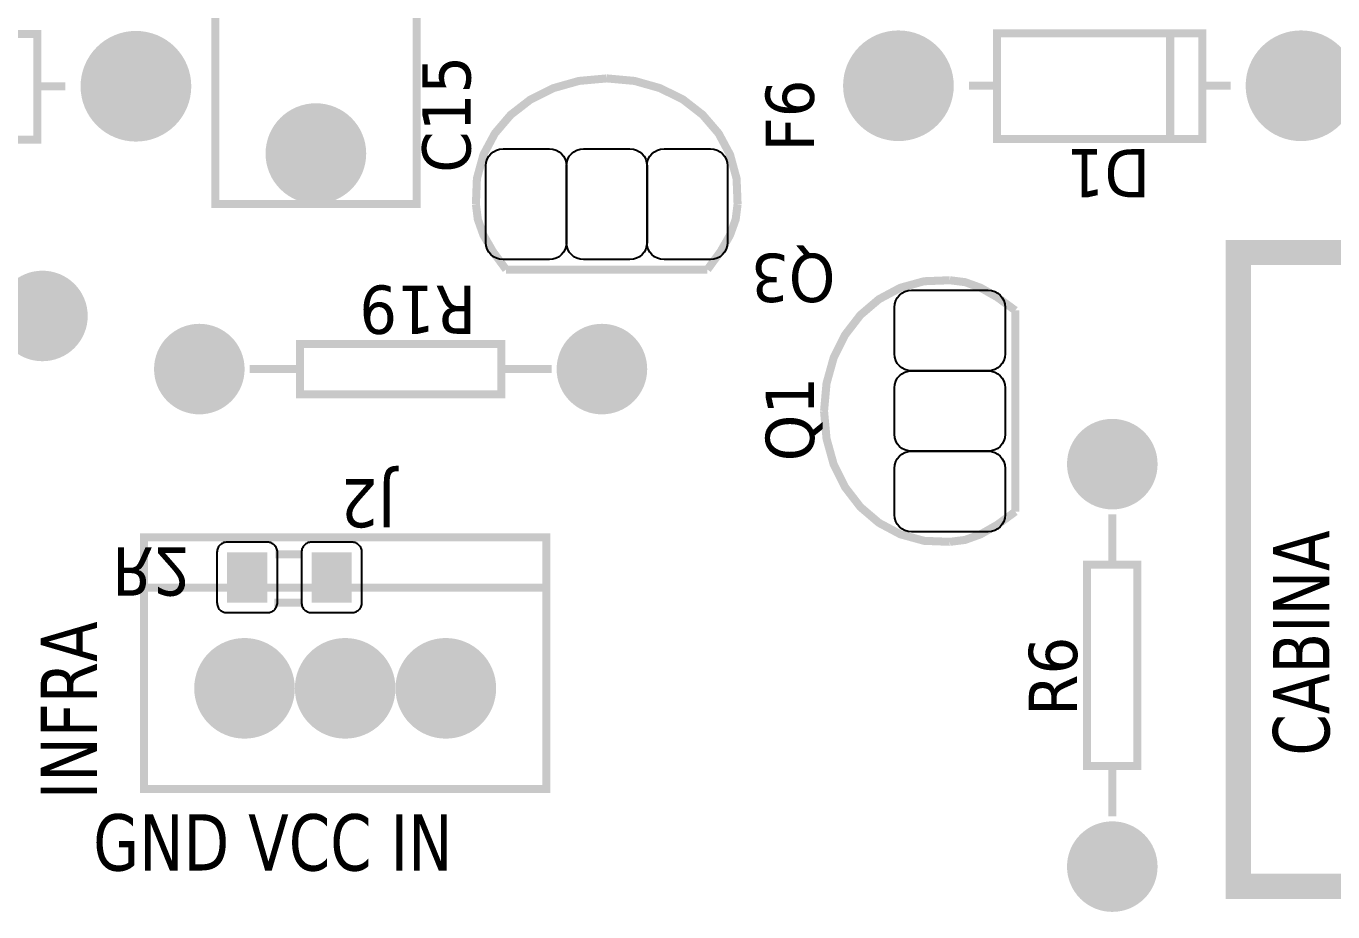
# Model space of a CAD drawing. Header units: millimetres. Extents: x 123.5 to 144.3, y 105.4 to 121.6.
# Drawn here: x 127.292 to 129.239, y 112.079 to 113.4 of the extents above; entities that cross this region are included whole.
import ezdxf

# ---------------------------------------------------------------- set-up
doc = ezdxf.new("R2010")
doc.units = ezdxf.units.MM
doc.layers.add('DESC', color=250, linetype='Continuous')
doc.styles.get("Standard").update_dxf_attribs({"font": 'tahoma.ttf'})

# ---------------------------------------------------------------- blocks, each defined once
blk = doc.blocks.new('RPAD')
blk.add_trace([(-0.5, -0.5), (-0.5, 0.5), (0.5, -0.5), (0.5, 0.5)])
blk = doc.blocks.new('EPAD')
at = {"const_width": 0.5}
blk.add_lwpolyline([(-0.25, 0, 1), (0.25, 0, 1)], format="xyb", close=True, dxfattribs=at)
blk = doc.blocks.new('DIELEC_CEGH')
for points, const_width in [([(133.0923, 113.6695), (133.1973, 113.6695), (133.1973, 113.8735), (133.0923, 113.8735), (133.0923, 113.6695)], 0.008), ([(133.0923, 113.6695), (133.1973, 113.6695), (133.1973, 113.8735), (133.0923, 113.8735), (133.0923, 113.6695)], 0.008), ([(133.0923, 113.6695), (133.1973, 113.6695), (133.1973, 113.8735), (133.0923, 113.8735), (133.0923, 113.6695)], 0.008), ([(133.1453, 113.6415), (133.1453, 113.6695)], 0.008), ([(133.1453, 113.6415), (133.1453, 113.6695)], 0.008), ([(133.1453, 113.6415), (133.1453, 113.6695)], 0.008), ([(132.4469, 113.1636), (132.6969, 113.1636), (132.6969, 113.5636), (132.4469, 113.5636), (132.4469, 113.1636)], 0.008), ([(132.4469, 113.1636), (132.6969, 113.1636), (132.6969, 113.5636), (132.4469, 113.5636), (132.4469, 113.1636)], 0.008), ([(132.4469, 113.1636), (132.6969, 113.1636), (132.6969, 113.5636), (132.4469, 113.5636), (132.4469, 113.1636)], 0.008), ([(132.6469, 113.5636), (132.6469, 113.1636)], 0.008), ([(132.6469, 113.5636), (132.6469, 113.1636)], 0.008), ([(132.6469, 113.5636), (132.6469, 113.1636)], 0.008), ([(133.0284, 113.2927), (133.7284, 113.2927), (133.7284, 113.4927), (133.0284, 113.4927), (133.0284, 113.2927)], 0.008), ([(133.0284, 113.2927), (133.7284, 113.2927), (133.7284, 113.4927), (133.0284, 113.4927), (133.0284, 113.2927)], 0.008), ([(133.0284, 113.2927), (133.7284, 113.2927), (133.7284, 113.4927), (133.0284, 113.4927), (133.0284, 113.2927)], 0.008), ([(132.8642, 113.4585), (132.8642, 113.4085)], 0.008), ([(132.8642, 113.4585), (132.8642, 113.4085)], 0.008), ([(132.8642, 113.4585), (132.8642, 113.4085)], 0.008), ([(132.6321, 113.406), (132.6321, 113.434)], 0.008), ([(132.6321, 113.406), (132.6321, 113.434)], 0.008), ([(132.6321, 113.406), (132.6321, 113.434)], 0.008), ([(132.6801, 113.406), (132.6801, 113.433)], 0.008), ([(132.6801, 113.406), (132.6801, 113.433)], 0.008), ([(132.6801, 113.406), (132.6801, 113.433)], 0.008), ([(132.8392, 113.2085), (132.8892, 113.2085), (132.8892, 113.4085), (132.8392, 113.4085), (132.8392, 113.2085)], 0.008), ([(132.8392, 113.2085), (132.8892, 113.2085), (132.8892, 113.4085), (132.8392, 113.4085), (132.8392, 113.2085)], 0.008), ([(132.8392, 113.2085), (132.8892, 113.2085), (132.8892, 113.4085), (132.8392, 113.4085), (132.8392, 113.2085)], 0.008), ([(133.0281, 113.2337), (133.013, 113.2318), (132.9974, 113.2262), (132.981, 113.2168), (132.9631, 113.2037)], 0.008), ([(133.0281, 113.2337), (133.013, 113.2318), (132.9974, 113.2262), (132.981, 113.2168), (132.9631, 113.2037)], 0.008), ([(133.0281, 113.2337), (133.013, 113.2318), (132.9974, 113.2262), (132.981, 113.2168), (132.9631, 113.2037)], 0.008), ([(133.0281, 113.2337), (133.0536, 113.2327), (133.0773, 113.2262), (133.0985, 113.2148), (133.1169, 113.1991), (133.1321, 113.1795), (133.1434, 113.1568), (133.1506, 113.1313), (133.1531, 113.1037)], 0.008), ([(133.0281, 113.2337), (133.0536, 113.2327), (133.0773, 113.2262), (133.0985, 113.2148), (133.1169, 113.1991), (133.1321, 113.1795), (133.1434, 113.1568), (133.1506, 113.1313), (133.1531, 113.1037)], 0.008), ([(133.0281, 113.2337), (133.0536, 113.2327), (133.0773, 113.2262), (133.0985, 113.2148), (133.1169, 113.1991), (133.1321, 113.1795), (133.1434, 113.1568), (133.1506, 113.1313), (133.1531, 113.1037)], 0.008), ([(132.8642, 113.2085), (132.8642, 113.1585)], 0.008), ([(132.8642, 113.2085), (132.8642, 113.1585)], 0.008), ([(132.8642, 113.2085), (132.8642, 113.1585)], 0.008), ([(132.9631, 113.2037), (132.9631, 113.0037)], 0.008), ([(132.9631, 113.2037), (132.9631, 113.0037)], 0.008), ([(132.9631, 113.2037), (132.9631, 113.0037)], 0.008), ([(133.0281, 112.9737), (133.0536, 112.9747), (133.0773, 112.9812), (133.0985, 112.9926), (133.1169, 113.0084), (133.1321, 113.0279), (133.1434, 113.0507), (133.1506, 113.0761), (133.1531, 113.1037)], 0.008), ([(133.0281, 112.9737), (133.0536, 112.9747), (133.0773, 112.9812), (133.0985, 112.9926), (133.1169, 113.0084), (133.1321, 113.0279), (133.1434, 113.0507), (133.1506, 113.0761), (133.1531, 113.1037)], 0.008), ([(133.0281, 112.9737), (133.0536, 112.9747), (133.0773, 112.9812), (133.0985, 112.9926), (133.1169, 113.0084), (133.1321, 113.0279), (133.1434, 113.0507), (133.1506, 113.0761), (133.1531, 113.1037)], 0.008), ([(133.0281, 112.9737), (133.013, 112.9756), (132.9974, 112.9812), (132.981, 112.9906), (132.9631, 113.0037)], 0.008), ([(133.0281, 112.9737), (133.013, 112.9756), (132.9974, 112.9812), (132.981, 112.9906), (132.9631, 113.0037)], 0.008), ([(133.0281, 112.9737), (133.013, 112.9756), (132.9974, 112.9812), (132.981, 112.9906), (132.9631, 113.0037)], 0.008), ([(132.6925, 112.7628), (132.6935, 112.7884), (132.7, 112.812), (132.7114, 112.8333), (132.7271, 112.8517), (132.7467, 112.8668), (132.7694, 112.8782), (132.7949, 112.8853), (132.8225, 112.8878)], 0.008), ([(132.6925, 112.7628), (132.6935, 112.7884), (132.7, 112.812), (132.7114, 112.8333), (132.7271, 112.8517), (132.7467, 112.8668), (132.7694, 112.8782), (132.7949, 112.8853), (132.8225, 112.8878)], 0.008), ([(132.6925, 112.7628), (132.6935, 112.7884), (132.7, 112.812), (132.7114, 112.8333), (132.7271, 112.8517), (132.7467, 112.8668), (132.7694, 112.8782), (132.7949, 112.8853), (132.8225, 112.8878)], 0.008), ([(132.9525, 112.7628), (132.9515, 112.7884), (132.945, 112.812), (132.9336, 112.8333), (132.9179, 112.8517), (132.8983, 112.8668), (132.8756, 112.8782), (132.8501, 112.8853), (132.8225, 112.8878)], 0.008), ([(132.9525, 112.7628), (132.9515, 112.7884), (132.945, 112.812), (132.9336, 112.8333), (132.9179, 112.8517), (132.8983, 112.8668), (132.8756, 112.8782), (132.8501, 112.8853), (132.8225, 112.8878)], 0.008), ([(132.9525, 112.7628), (132.9515, 112.7884), (132.945, 112.812), (132.9336, 112.8333), (132.9179, 112.8517), (132.8983, 112.8668), (132.8756, 112.8782), (132.8501, 112.8853), (132.8225, 112.8878)], 0.008), ([(132.6925, 112.7628), (132.6944, 112.7477), (132.7, 112.7322), (132.7094, 112.7157), (132.7225, 112.6978)], 0.008), ([(132.6925, 112.7628), (132.6944, 112.7477), (132.7, 112.7322), (132.7094, 112.7157), (132.7225, 112.6978)], 0.008), ([(132.6925, 112.7628), (132.6944, 112.7477), (132.7, 112.7322), (132.7094, 112.7157), (132.7225, 112.6978)], 0.008), ([(132.9525, 112.7628), (132.9506, 112.7477), (132.945, 112.7322), (132.9356, 112.7157), (132.9225, 112.6978)], 0.008), ([(132.9525, 112.7628), (132.9506, 112.7477), (132.945, 112.7322), (132.9356, 112.7157), (132.9225, 112.6978)], 0.008), ([(132.9525, 112.7628), (132.9506, 112.7477), (132.945, 112.7322), (132.9356, 112.7157), (132.9225, 112.6978)], 0.008), ([(133.1458, 112.7159), (133.1458, 112.7439)], 0.008), ([(133.1458, 112.7159), (133.1458, 112.7439)], 0.008), ([(133.1458, 112.7159), (133.1458, 112.7439)], 0.008), ([(133.0928, 112.5119), (133.1978, 112.5119), (133.1978, 112.7159), (133.0928, 112.7159), (133.0928, 112.5119)], 0.008), ([(133.0928, 112.5119), (133.1978, 112.5119), (133.1978, 112.7159), (133.0928, 112.7159), (133.0928, 112.5119)], 0.008), ([(133.0928, 112.5119), (133.1978, 112.5119), (133.1978, 112.7159), (133.0928, 112.7159), (133.0928, 112.5119)], 0.008), ([(132.7225, 112.6978), (132.9225, 112.6978)], 0.008), ([(132.7225, 112.6978), (132.9225, 112.6978)], 0.008), ([(132.7225, 112.6978), (132.9225, 112.6978)], 0.008), ([(132.4697, 112.5764), (132.6697, 112.5764), (132.6697, 112.6264), (132.4697, 112.6264), (132.4697, 112.5764)], 0.008), ([(132.4697, 112.5764), (132.6697, 112.5764), (132.6697, 112.6264), (132.4697, 112.6264), (132.4697, 112.5764)], 0.008), ([(132.4697, 112.5764), (132.6697, 112.5764), (132.6697, 112.6264), (132.4697, 112.6264), (132.4697, 112.5764)], 0.008), ([(132.4197, 112.6014), (132.4697, 112.6014)], 0.008), ([(132.4197, 112.6014), (132.4697, 112.6014)], 0.008), ([(132.4197, 112.6014), (132.4697, 112.6014)], 0.008), ([(132.6697, 112.6014), (132.7197, 112.6014)], 0.008), ([(132.6697, 112.6014), (132.7197, 112.6014)], 0.008), ([(132.6697, 112.6014), (132.7197, 112.6014)], 0.008), ([(133.0938, 112.5439), (133.1968, 112.5439)], 0.008), ([(133.0938, 112.5439), (133.1968, 112.5439)], 0.008), ([(133.0938, 112.5439), (133.1968, 112.5439)], 0.008), ([(133.1458, 112.4839), (133.1458, 112.5119)], 0.008), ([(133.1458, 112.4839), (133.1458, 112.5119)], 0.008), ([(133.1458, 112.4839), (133.1458, 112.5119)], 0.008), ([(132.3501, 112.0589), (132.98, 112.0589), (132.98, 112.4762), (132.3501, 112.4762), (132.3501, 112.0589)], 0.025), ([(132.3501, 112.0589), (132.98, 112.0589), (132.98, 112.4762), (132.3501, 112.4762), (132.3501, 112.0589)], 0.025), ([(132.3501, 112.0589), (132.98, 112.0589), (132.98, 112.4762), (132.3501, 112.4762), (132.3501, 112.0589)], 0.025)]:
    blk.add_lwpolyline(points, dxfattribs=dict(const_width=const_width))
for points in [[(132.6921, 113.441), (132.6921, 113.481), (132.6921, 113.482), (132.6919, 113.483), (132.6917, 113.484), (132.6914, 113.4849), (132.691, 113.4858), (132.6905, 113.4866), (132.6899, 113.4874), (132.6893, 113.4881), (132.6885, 113.4887), (132.6878, 113.4893), (132.687, 113.4898), (132.6861, 113.4902), (132.6852, 113.4905), (132.6842, 113.4908), (132.6832, 113.4909), (132.6821, 113.491), (132.6321, 113.491), (132.6311, 113.4909), (132.6301, 113.4908), (132.6291, 113.4905), (132.6282, 113.4902), (132.6273, 113.4898), (132.6265, 113.4893), (132.6257, 113.4887), (132.625, 113.4881), (132.6244, 113.4874), (132.6238, 113.4866), (132.6233, 113.4858), (132.6229, 113.4849), (132.6226, 113.484), (132.6223, 113.483), (132.6222, 113.482), (132.6221, 113.481), (132.6221, 113.441), (132.6222, 113.4399), (132.6223, 113.4389), (132.6226, 113.438), (132.6229, 113.4371), (132.6233, 113.4362), (132.6238, 113.4354), (132.6244, 113.4346), (132.625, 113.4339), (132.6257, 113.4332), (132.6265, 113.4327), (132.6273, 113.4322), (132.6282, 113.4318), (132.6291, 113.4314), (132.6301, 113.4312), (132.6311, 113.431), (132.6321, 113.431), (132.6821, 113.431), (132.6832, 113.431), (132.6842, 113.4312), (132.6852, 113.4314), (132.6861, 113.4318), (132.687, 113.4322), (132.6878, 113.4327), (132.6885, 113.4332), (132.6893, 113.4339), (132.6899, 113.4346), (132.6905, 113.4354), (132.691, 113.4362), (132.6914, 113.4371), (132.6917, 113.438), (132.6919, 113.4389), (132.6921, 113.4399), (132.6921, 113.441)], [(132.6921, 113.357), (132.6921, 113.397), (132.6921, 113.398), (132.6919, 113.399), (132.6917, 113.4), (132.6914, 113.4009), (132.691, 113.4018), (132.6905, 113.4026), (132.6899, 113.4034), (132.6893, 113.4041), (132.6885, 113.4047), (132.6878, 113.4053), (132.687, 113.4058), (132.6861, 113.4062), (132.6852, 113.4065), (132.6842, 113.4068), (132.6832, 113.4069), (132.6821, 113.407), (132.6321, 113.407), (132.6311, 113.4069), (132.6301, 113.4068), (132.6291, 113.4065), (132.6282, 113.4062), (132.6273, 113.4058), (132.6265, 113.4053), (132.6257, 113.4047), (132.625, 113.4041), (132.6244, 113.4034), (132.6238, 113.4026), (132.6233, 113.4018), (132.6229, 113.4009), (132.6226, 113.4), (132.6223, 113.399), (132.6222, 113.398), (132.6221, 113.397), (132.6221, 113.357), (132.6222, 113.3559), (132.6223, 113.3549), (132.6226, 113.354), (132.6229, 113.3531), (132.6233, 113.3522), (132.6238, 113.3514), (132.6244, 113.3506), (132.625, 113.3499), (132.6257, 113.3492), (132.6265, 113.3487), (132.6273, 113.3482), (132.6282, 113.3478), (132.6291, 113.3474), (132.6301, 113.3472), (132.6311, 113.347), (132.6321, 113.347), (132.6821, 113.347), (132.6832, 113.347), (132.6842, 113.3472), (132.6852, 113.3474), (132.6861, 113.3478), (132.687, 113.3482), (132.6878, 113.3487), (132.6885, 113.3492), (132.6893, 113.3499), (132.6899, 113.3506), (132.6905, 113.3514), (132.691, 113.3522), (132.6914, 113.3531), (132.6917, 113.354), (132.6919, 113.3549), (132.6921, 113.3559), (132.6921, 113.357)], [(133.0831, 113.2067), (133.0831, 113.1607), (133.0827, 113.1572), (133.0818, 113.154), (133.0802, 113.1511), (133.0782, 113.1486), (133.0757, 113.1466), (133.0728, 113.145), (133.0696, 113.1441), (133.0661, 113.1437), (132.9901, 113.1437), (132.9866, 113.1441), (132.9834, 113.145), (132.9805, 113.1466), (132.978, 113.1486), (132.9759, 113.1511), (132.9744, 113.154), (132.9734, 113.1572), (132.9731, 113.1607), (132.9731, 113.2067), (132.9734, 113.2102), (132.9744, 113.2134), (132.9759, 113.2163), (132.978, 113.2188), (132.9805, 113.2209), (132.9834, 113.2224), (132.9866, 113.2234), (132.9901, 113.2237), (133.0661, 113.2237), (133.0696, 113.2234), (133.0728, 113.2224), (133.0757, 113.2209), (133.0782, 113.2188), (133.0802, 113.2163), (133.0818, 113.2134), (133.0827, 113.2102), (133.0831, 113.2067)], [(133.0831, 113.1267), (133.0831, 113.0807), (133.0827, 113.0772), (133.0818, 113.074), (133.0802, 113.0711), (133.0782, 113.0686), (133.0757, 113.0666), (133.0728, 113.065), (133.0696, 113.0641), (133.0661, 113.0637), (132.9901, 113.0637), (132.9866, 113.0641), (132.9834, 113.065), (132.9805, 113.0666), (132.978, 113.0686), (132.9759, 113.0711), (132.9744, 113.074), (132.9734, 113.0772), (132.9731, 113.0807), (132.9731, 113.1267), (132.9734, 113.1302), (132.9744, 113.1334), (132.9759, 113.1363), (132.978, 113.1388), (132.9805, 113.1409), (132.9834, 113.1424), (132.9866, 113.1434), (132.9901, 113.1437), (133.0661, 113.1437), (133.0696, 113.1434), (133.0728, 113.1424), (133.0757, 113.1409), (133.0782, 113.1388), (133.0802, 113.1363), (133.0818, 113.1334), (133.0827, 113.1302), (133.0831, 113.1267)], [(133.0831, 113.0467), (133.0831, 113.0007), (133.0827, 112.9972), (133.0818, 112.994), (133.0802, 112.9911), (133.0782, 112.9886), (133.0757, 112.9866), (133.0728, 112.985), (133.0696, 112.9841), (133.0661, 112.9837), (132.9901, 112.9837), (132.9866, 112.9841), (132.9834, 112.985), (132.9805, 112.9866), (132.978, 112.9886), (132.9759, 112.9911), (132.9744, 112.994), (132.9734, 112.9972), (132.9731, 113.0007), (132.9731, 113.0467), (132.9734, 113.0502), (132.9744, 113.0534), (132.9759, 113.0563), (132.978, 113.0588), (132.9805, 113.0609), (132.9834, 113.0624), (132.9866, 113.0634), (132.9901, 113.0637), (133.0661, 113.0637), (133.0696, 113.0634), (133.0728, 113.0624), (133.0757, 113.0609), (133.0782, 113.0588), (133.0802, 113.0563), (133.0818, 113.0534), (133.0827, 113.0502), (133.0831, 113.0467)], [(132.7195, 112.8178), (132.7655, 112.8178), (132.769, 112.8175), (132.7722, 112.8165), (132.7751, 112.815), (132.7776, 112.8129), (132.7796, 112.8104), (132.7812, 112.8075), (132.7822, 112.8043), (132.7825, 112.8008), (132.7825, 112.7248), (132.7822, 112.7213), (132.7812, 112.7181), (132.7796, 112.7152), (132.7776, 112.7127), (132.7751, 112.7107), (132.7722, 112.7091), (132.769, 112.7082), (132.7655, 112.7078), (132.7195, 112.7078), (132.716, 112.7082), (132.7128, 112.7091), (132.7099, 112.7107), (132.7074, 112.7127), (132.7054, 112.7152), (132.7038, 112.7181), (132.7028, 112.7213), (132.7025, 112.7248), (132.7025, 112.8008), (132.7028, 112.8043), (132.7038, 112.8075), (132.7054, 112.8104), (132.7074, 112.8129), (132.7099, 112.815), (132.7128, 112.8165), (132.716, 112.8175), (132.7195, 112.8178)], [(132.7995, 112.8178), (132.8455, 112.8178), (132.849, 112.8175), (132.8522, 112.8165), (132.8551, 112.815), (132.8576, 112.8129), (132.8596, 112.8104), (132.8612, 112.8075), (132.8622, 112.8043), (132.8625, 112.8008), (132.8625, 112.7248), (132.8622, 112.7213), (132.8612, 112.7181), (132.8596, 112.7152), (132.8576, 112.7127), (132.8551, 112.7107), (132.8522, 112.7091), (132.849, 112.7082), (132.8455, 112.7078), (132.7995, 112.7078), (132.796, 112.7082), (132.7928, 112.7091), (132.7899, 112.7107), (132.7874, 112.7127), (132.7854, 112.7152), (132.7838, 112.7181), (132.7828, 112.7213), (132.7825, 112.7248), (132.7825, 112.8008), (132.7828, 112.8043), (132.7838, 112.8075), (132.7854, 112.8104), (132.7874, 112.8129), (132.7899, 112.815), (132.7928, 112.8165), (132.796, 112.8175), (132.7995, 112.8178)], [(132.8795, 112.8178), (132.9255, 112.8178), (132.929, 112.8175), (132.9322, 112.8165), (132.9351, 112.815), (132.9376, 112.8129), (132.9396, 112.8104), (132.9412, 112.8075), (132.9422, 112.8043), (132.9425, 112.8008), (132.9425, 112.7248), (132.9422, 112.7213), (132.9412, 112.7181), (132.9396, 112.7152), (132.9376, 112.7127), (132.9351, 112.7107), (132.9322, 112.7091), (132.929, 112.7082), (132.9255, 112.7078), (132.8795, 112.7078), (132.876, 112.7082), (132.8728, 112.7091), (132.8699, 112.7107), (132.8674, 112.7127), (132.8654, 112.7152), (132.8638, 112.7181), (132.8628, 112.7213), (132.8625, 112.7248), (132.8625, 112.8008), (132.8628, 112.8043), (132.8638, 112.8075), (132.8654, 112.8104), (132.8674, 112.8129), (132.8699, 112.815), (132.8728, 112.8165), (132.876, 112.8175), (132.8795, 112.8178)]]:
    blk.add_lwpolyline(points, close=True)
for p, xscale, yscale in [((132.917, 113.6644), 0.09, 0.09), ((133.1453, 113.5715), 0.11, 0.11), ((132.8642, 113.5085), 0.09, 0.09), ((132.5469, 113.4636), 0.1, 0.1), ((133.0784, 113.3927), 0.1, 0.1), ((132.5469, 113.3636), 0.1, 0.1), ((132.5469, 113.2636), 0.1, 0.1), ((132.8642, 113.1085), 0.09, 0.09), ((133.1458, 112.8139), 0.11, 0.11), ((132.3697, 112.6014), 0.09, 0.09), ((132.7697, 112.6014), 0.09, 0.09), ((133.1458, 112.4139), 0.11, 0.11)]:
    blk.add_blockref('EPAD', p, dxfattribs=dict(xscale=xscale, yscale=yscale))
at = {"xscale": 0.04, "yscale": 0.05, "rotation": 270}
for p in [(132.6571, 113.461), (132.6571, 113.377)]:
    blk.add_blockref('RPAD', p, dxfattribs=at)
for s, height, width, p in [('INFRA', 0.056, 0.892857, (132.4367, 113.6101)), ('INFRA', 0.056, 0.892857, (132.4367, 113.6101)), ('INFRA', 0.056, 0.892857, (132.4367, 113.6101)), ('C15', 0.048, 1.041667, (133.0593, 113.239)), ('C15', 0.048, 1.041667, (133.0593, 113.239)), ('C15', 0.048, 1.041667, (133.0593, 113.239)), ('Q1', 0.048, 1.041667, (132.7725, 112.8978)), ('Q1', 0.048, 1.041667, (132.7725, 112.8978)), ('Q1', 0.048, 1.041667, (132.7725, 112.8978)), ('F6', 0.048, 1.041667, (133.0805, 112.8979)), ('F6', 0.048, 1.041667, (133.0805, 112.8979)), ('F6', 0.048, 1.041667, (133.0805, 112.8979)), ('R6', 0.048, 1.041667, (132.5197, 112.6364)), ('R6', 0.048, 1.041667, (132.5197, 112.6364)), ('R6', 0.048, 1.041667, (132.5197, 112.6364)), ('CABINA', 0.056, 0.892857, (132.48, 112.3857)), ('CABINA', 0.056, 0.892857, (132.48, 112.3857)), ('CABINA', 0.056, 0.892857, (132.48, 112.3857))]:
    blk.add_text(s, height=height, dxfattribs=dict(width=width)).set_placement(p)
for s, height, rotation, width, p in [('GND VCC IN', 0.056, 270, 0.892857, (132.3658, 113.614)), ('GND VCC IN', 0.056, 270, 0.892857, (132.3658, 113.614)), ('GND VCC IN', 0.056, 270, 0.892857, (132.3658, 113.614)), ('J2', 0.048, 90, 1.041667, (132.7549, 113.3136)), ('J2', 0.048, 90, 1.041667, (132.7549, 113.3136)), ('J2', 0.048, 90, 1.041667, (132.7549, 113.3136)), ('R19', 0.048, 90, 1.041667, (132.9472, 113.2335)), ('R19', 0.048, 90, 1.041667, (132.9472, 113.2335)), ('R19', 0.048, 90, 1.041667, (132.9472, 113.2335)), ('Q3', 0.048, 90, 1.041667, (132.9788, 112.8765)), ('Q3', 0.048, 90, 1.041667, (132.9788, 112.8765)), ('Q3', 0.048, 90, 1.041667, (132.9788, 112.8765)), ('D1', 0.048, 90, 1.041667, (133.0828, 112.5639)), ('D1', 0.048, 90, 1.041667, (133.0828, 112.5639)), ('D1', 0.048, 90, 1.041667, (133.0828, 112.5639))]:
    blk.add_text(s, height=height, rotation=rotation, dxfattribs=dict(width=width)).set_placement(p)
at = {"text_generation_flag": 2, "width": 1.041667}
blk.add_text('R2', height=0.048, rotation=90, dxfattribs=at).set_placement((132.687, 113.595))
blk.add_text('R2', height=0.048, rotation=90, dxfattribs=at).set_placement((132.687, 113.595))
blk.add_text('R2', height=0.048, rotation=90, dxfattribs=at).set_placement((132.687, 113.595))

msp = doc.modelspace()

# ---------------------------------------------------------------- block references
at = {"layer": 'DESC', "xscale": 1.5, "yscale": 1.5, "zscale": 1.5, "rotation": 90}
msp.add_blockref('DIELEC_CEGH', (297.8127, -86.4079), dxfattribs=at)

doc.saveas('drawing.dxf')
